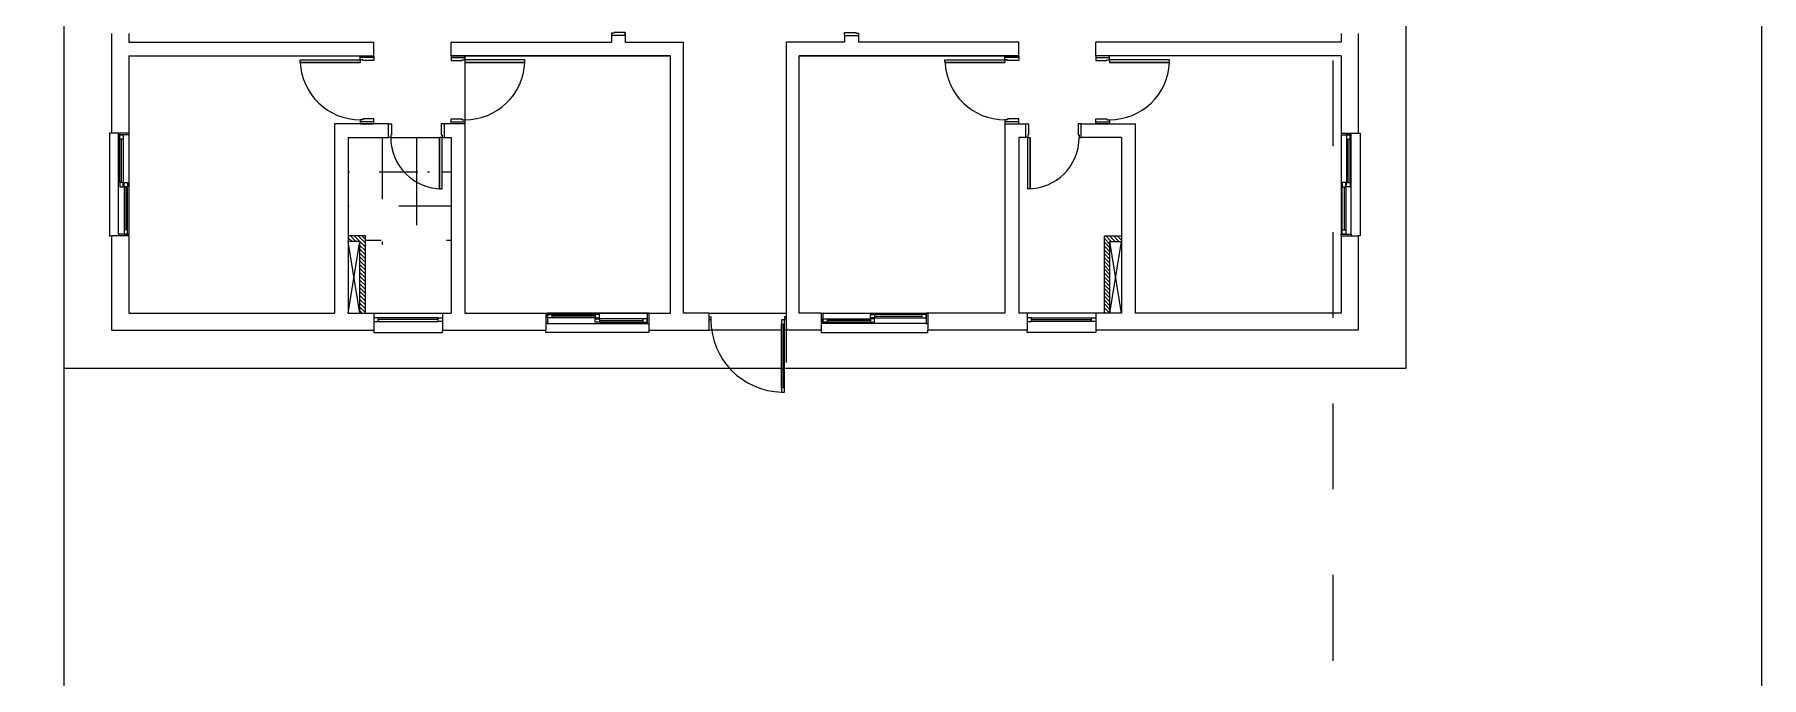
# Model space of a CAD drawing. Header units: millimetres. Extents: x 409504 to 410674, y 7402686 to 14806894.
# Drawn here: x 409858.86 to 409879.01, y 7402860.87 to 7402868.37 of the extents above; entities that cross this region are included whole.
import ezdxf

# ---------------------------------------------------------------- set-up
doc = ezdxf.new("R2010")
doc.units = ezdxf.units.MM
doc.set_wipeout_variables(frame=1)
doc.linetypes.add('JIS_02_1.0', pattern=[2, 1, -1])
for name, color, linetype in [('Edificação Habitacional', 6, 'Continuous'), ('G_meiofio', 8, 'Continuous'), ('G_quadra', 4, 'Continuous'), ('G_txareasdatas', 1, 'Continuous')]:
    doc.layers.add(name, color=color, linetype=linetype)

# ---------------------------------------------------------------- blocks, each defined once
blk = doc.blocks.new('A$C5CAC4E4C')
for p, q in [((0, 0), (0, 16.25)), ((15.65, 16.25), (15.65, 0)), ((0.555, 3.907), (0.555, 3.807)), ((0.755, 3.907), (0.755, 3.807)), ((6.385, 3.887), (6.385, 3.807)), ((6.545, 3.887), (6.385, 3.887)), ((6.545, 3.922), (6.545, 3.807)), ((9.105, 3.887), (9.105, 3.807)), ((9.105, 3.887), (9.265, 3.887)), ((9.265, 3.887), (9.265, 3.807)), ((14.895, 3.907), (14.895, 3.807)), ((15.095, 3.907), (15.095, 3.807)), ((0.555, 3.807), (0.555, 2.747)), ((0.555, 3.807), (0.555, 3.807)), ((0.755, 3.807), (3.615, 3.807)), ((0.755, 3.647), (3.615, 3.647)), ((0.755, 3.647), (0.755, 2.747)), ((3.455, 3.627), (3.455, 3.647)), ((3.455, 3.647), (3.615, 3.647)), ((3.615, 3.627), (3.455, 3.627)), ((3.615, 3.647), (3.615, 3.807)), ((3.615, 3.647), (3.615, 3.627)), ((4.515, 3.807), (6.385, 3.807)), ((4.515, 3.647), (4.515, 3.807)), ((7.075, 3.647), (4.515, 3.647)), ((4.515, 3.647), (7.075, 3.647)), ((4.675, 3.647), (4.515, 3.647)), ((4.515, 3.647), (4.515, 3.627)), ((4.515, 3.627), (4.675, 3.627)), ((7.075, 3.647), (4.675, 3.647)), ((4.675, 3.647), (4.675, 0.647)), ((4.675, 3.627), (4.675, 3.647)), ((6.545, 3.807), (7.225, 3.807)), ((7.075, 0.647), (7.075, 3.647)), ((7.075, 0.647), (7.075, 3.647)), ((7.075, 0.647), (7.075, 3.647)), ((7.225, 0.647), (7.225, 3.807)), ((8.425, 0.447), (8.425, 3.807)), ((9.105, 3.807), (8.425, 3.807)), ((8.575, 0.647), (8.575, 3.647)), ((8.575, 3.647), (11.135, 3.647)), ((11.135, 3.647), (8.575, 3.647)), ((11.135, 3.807), (9.265, 3.807)), ((10.975, 3.627), (10.975, 3.647)), ((10.975, 3.647), (11.135, 3.647)), ((11.135, 3.627), (10.975, 3.627)), ((11.135, 3.647), (11.135, 3.807)), ((11.135, 3.647), (11.135, 3.627)), ((14.895, 3.807), (12.035, 3.807)), ((12.035, 3.647), (12.035, 3.807)), ((14.895, 3.647), (12.035, 3.647)), ((12.195, 3.647), (12.035, 3.647)), ((12.035, 3.647), (12.035, 3.627)), ((12.035, 3.627), (12.195, 3.627)), ((12.195, 3.627), (12.195, 3.647)), ((14.895, 3.647), (14.895, 2.747)), ((15.095, 3.807), (15.095, 2.747)), ((15.095, 3.807), (15.095, 3.807)), ((3.155, 2.857), (3.155, 0.647)), ((3.785, 2.857), (3.155, 2.857)), ((3.615, 2.877), (3.455, 2.877)), ((3.455, 2.877), (3.455, 2.857)), ((3.455, 2.857), (3.615, 2.857)), ((3.615, 2.857), (3.615, 2.877)), ((3.785, 2.697), (3.785, 2.857)), ((4.675, 2.857), (4.435, 2.857)), ((4.435, 2.857), (4.435, 2.697)), ((4.515, 2.877), (4.675, 2.877)), ((4.515, 2.857), (4.515, 2.877)), ((4.675, 2.857), (4.515, 2.857)), ((4.675, 2.877), (4.675, 2.857)), ((4.675, 2.857), (4.675, 0.647)), ((11.135, 2.877), (10.975, 2.877)), ((10.975, 2.877), (10.975, 2.857)), ((10.975, 2.857), (10.975, 0.647)), ((10.975, 2.857), (11.135, 2.857)), ((10.975, 2.857), (11.215, 2.857)), ((11.135, 2.857), (11.135, 2.877)), ((11.215, 2.857), (11.215, 2.697)), ((11.865, 2.697), (11.865, 2.857)), ((11.865, 2.857), (12.495, 2.857)), ((12.035, 2.877), (12.195, 2.877)), ((12.035, 2.857), (12.035, 2.877)), ((12.195, 2.857), (12.035, 2.857)), ((12.195, 2.877), (12.195, 2.857)), ((12.495, 2.857), (12.495, 0.647)), ((0.555, 2.747), (0.53, 2.747)), ((0.53, 2.747), (0.53, 1.547)), ((0.755, 2.747), (0.555, 2.747)), ((0.635, 2.727), (0.635, 2.747)), ((0.635, 1.567), (0.635, 2.727)), ((0.755, 2.727), (0.635, 2.727)), ((0.65, 2.677), (0.65, 2.727)), ((0.65, 2.727), (0.69, 2.727)), ((0.65, 2.172), (0.65, 2.677)), ((0.69, 2.677), (0.65, 2.677)), ((0.67, 2.172), (0.67, 2.677)), ((0.69, 2.727), (0.69, 2.677)), ((0.69, 2.677), (0.69, 2.172)), ((0.755, 2.747), (0.755, 2.727)), ((0.755, 2.727), (0.755, 1.567)), ((3.315, 2.697), (3.315, 0.647)), ((3.315, 2.697), (3.785, 2.697)), ((3.81, 2.697), (4.38, 2.697)), ((4.435, 2.697), (4.515, 2.697)), ((4.515, 2.697), (4.515, 0.647)), ((11.135, 2.697), (11.135, 0.647)), ((11.215, 2.697), (11.135, 2.697)), ((12.335, 2.697), (11.865, 2.697)), ((12.335, 2.697), (12.335, 0.647)), ((14.895, 2.747), (15.095, 2.747)), ((14.895, 2.747), (14.895, 2.727)), ((14.895, 2.727), (14.895, 1.567)), ((14.895, 2.727), (15.015, 2.727)), ((14.96, 2.727), (14.96, 2.677)), ((15, 2.727), (14.96, 2.727)), ((14.96, 2.677), (14.96, 2.172)), ((14.96, 2.677), (15, 2.677)), ((14.98, 2.172), (14.98, 2.677)), ((15, 2.677), (15, 2.727)), ((15, 2.172), (15, 2.677)), ((15.015, 2.727), (15.015, 2.747)), ((15.015, 1.567), (15.015, 2.727)), ((15.095, 2.747), (15.12, 2.747)), ((15.12, 2.747), (15.12, 1.547)), ((0.69, 2.172), (0.65, 2.172)), ((0.65, 2.172), (0.65, 2.122)), ((0.65, 2.122), (0.69, 2.122)), ((0.69, 2.122), (0.69, 2.172)), ((0.7, 2.122), (0.7, 2.172)), ((0.7, 2.172), (0.74, 2.172)), ((0.7, 2.122), (0.7, 1.617)), ((0.74, 2.122), (0.7, 2.122)), ((0.72, 2.122), (0.72, 1.617)), ((0.74, 2.172), (0.74, 2.122)), ((0.74, 1.617), (0.74, 2.122)), ((14.91, 2.172), (14.91, 2.122)), ((14.95, 2.172), (14.91, 2.172)), ((14.91, 1.617), (14.91, 2.122)), ((14.91, 2.122), (14.95, 2.122)), ((14.93, 2.122), (14.93, 1.617)), ((14.95, 2.122), (14.95, 2.172)), ((14.95, 2.122), (14.95, 1.617)), ((14.96, 2.122), (14.96, 2.172)), ((14.96, 2.172), (15, 2.172)), ((15, 2.122), (14.96, 2.122)), ((15, 2.172), (15, 2.122)), ((0.74, 1.617), (0.7, 1.617)), ((0.7, 1.617), (0.7, 1.567)), ((0.74, 1.567), (0.74, 1.617)), ((14.91, 1.567), (14.91, 1.617)), ((14.91, 1.617), (14.95, 1.617)), ((14.95, 1.617), (14.95, 1.567)), ((0.53, 1.547), (0.555, 1.547)), ((0.555, 1.547), (0.555, 0.447)), ((0.755, 1.547), (0.555, 1.547)), ((0.755, 1.567), (0.635, 1.567)), ((0.635, 1.567), (0.635, 1.547)), ((0.7, 1.567), (0.74, 1.567)), ((0.755, 1.547), (0.755, 1.567)), ((0.755, 1.547), (0.755, 0.647)), ((3.515, 1.547), (3.315, 1.547)), ((3.315, 0.647), (3.45, 1.482)), ((3.45, 0.647), (3.315, 1.482)), ((3.45, 1.482), (3.315, 1.482)), ((3.45, 0.647), (3.45, 1.482)), ((3.515, 0.647), (3.515, 1.547)), ((12.135, 0.647), (12.135, 1.547)), ((12.135, 1.547), (12.335, 1.547)), ((12.335, 0.647), (12.2, 1.482)), ((12.2, 0.647), (12.335, 1.482)), ((12.2, 0.647), (12.2, 1.482)), ((12.2, 1.482), (12.335, 1.482)), ((14.895, 1.547), (14.895, 1.567)), ((14.895, 1.567), (15.015, 1.567)), ((14.895, 1.547), (15.095, 1.547)), ((14.895, 1.547), (14.895, 0.647)), ((14.95, 1.567), (14.91, 1.567)), ((15.015, 1.567), (15.015, 1.547)), ((15.095, 1.547), (15.095, 0.447)), ((15.12, 1.547), (15.095, 1.547)), ((0.755, 0.647), (3.155, 0.647)), ((3.315, 0.647), (3.615, 0.647)), ((3.615, 0.647), (3.615, 0.447)), ((3.615, 0.647), (3.615, 0.447)), ((3.615, 0.647), (4.415, 0.647)), ((4.415, 0.647), (4.415, 0.447)), ((4.415, 0.647), (4.415, 0.447)), ((4.415, 0.647), (4.515, 0.647)), ((4.675, 0.647), (7.075, 0.647)), ((4.675, 0.647), (5.62, 0.647)), ((5.62, 0.647), (5.62, 0.447)), ((5.62, 0.647), (5.64, 0.647)), ((6.8, 0.647), (5.64, 0.647)), ((5.64, 0.647), (5.64, 0.527)), ((5.64, 0.632), (5.69, 0.632)), ((5.64, 0.592), (5.64, 0.632)), ((5.69, 0.632), (6.195, 0.632)), ((5.69, 0.632), (5.69, 0.592)), ((6.195, 0.612), (5.69, 0.612)), ((6.245, 0.632), (6.195, 0.632)), ((6.195, 0.632), (6.195, 0.592)), ((6.245, 0.592), (6.245, 0.632)), ((6.82, 0.647), (6.8, 0.647)), ((6.8, 0.647), (6.8, 0.527)), ((6.82, 0.647), (6.82, 0.447)), ((6.82, 0.647), (7.075, 0.647)), ((7.525, 0.647), (7.225, 0.647)), ((7.525, 0.647), (8.425, 0.647)), ((7.525, 0.447), (7.525, 0.647)), ((8.83, 0.647), (8.575, 0.647)), ((8.83, 0.647), (8.83, 0.447)), ((8.83, 0.647), (8.85, 0.647)), ((8.85, 0.647), (10.055, 0.647)), ((8.85, 0.647), (8.85, 0.527)), ((9.405, 0.632), (9.455, 0.632)), ((9.405, 0.592), (9.405, 0.632)), ((10.005, 0.632), (9.455, 0.632)), ((9.455, 0.632), (9.455, 0.592)), ((9.455, 0.612), (10.005, 0.612)), ((10.055, 0.632), (10.005, 0.632)), ((10.005, 0.632), (10.005, 0.592)), ((10.075, 0.647), (10.055, 0.647)), ((10.055, 0.647), (10.055, 0.527)), ((10.055, 0.592), (10.055, 0.632)), ((10.075, 0.647), (10.075, 0.447)), ((10.975, 0.647), (10.075, 0.647)), ((11.235, 0.647), (11.135, 0.647)), ((11.235, 0.647), (11.235, 0.447)), ((11.235, 0.647), (11.235, 0.447)), ((12.035, 0.647), (11.235, 0.647)), ((12.035, 0.647), (12.035, 0.447)), ((12.035, 0.647), (12.035, 0.447)), ((12.335, 0.647), (12.035, 0.647)), ((14.895, 0.647), (12.495, 0.647)), ((0.555, 0.447), (3.615, 0.447)), ((3.665, 0.591), (3.615, 0.591)), ((3.615, 0.591), (3.615, 0.551)), ((3.615, 0.551), (3.665, 0.551)), ((3.615, 0.447), (3.615, 0.422)), ((3.615, 0.422), (4.415, 0.422)), ((4.365, 0.591), (3.665, 0.591)), ((3.665, 0.551), (3.665, 0.591)), ((4.365, 0.571), (3.665, 0.571)), ((3.665, 0.551), (4.365, 0.551)), ((4.365, 0.551), (4.365, 0.591)), ((4.365, 0.591), (4.415, 0.591)), ((4.415, 0.551), (4.365, 0.551)), ((4.415, 0.591), (4.415, 0.551)), ((4.415, 0.447), (5.62, 0.447)), ((4.415, 0.422), (4.415, 0.447)), ((5.64, 0.527), (5.62, 0.527)), ((5.62, 0.422), (5.62, 0.447)), ((6.82, 0.422), (5.62, 0.422)), ((5.69, 0.592), (5.64, 0.592)), ((5.64, 0.527), (6.8, 0.527)), ((6.195, 0.592), (5.69, 0.592)), ((6.195, 0.592), (6.245, 0.592)), ((6.195, 0.582), (6.245, 0.582)), ((6.195, 0.542), (6.195, 0.582)), ((6.245, 0.542), (6.195, 0.542)), ((6.75, 0.582), (6.245, 0.582)), ((6.245, 0.582), (6.245, 0.542)), ((6.245, 0.562), (6.75, 0.562)), ((6.245, 0.542), (6.75, 0.542)), ((6.8, 0.582), (6.75, 0.582)), ((6.75, 0.582), (6.75, 0.542)), ((6.75, 0.542), (6.8, 0.542)), ((6.8, 0.542), (6.8, 0.582)), ((6.8, 0.527), (6.82, 0.527)), ((6.82, 0.447), (7.225, 0.447)), ((6.82, 0.447), (7.525, 0.447)), ((6.82, 0.447), (6.82, 0.422)), ((7.525, 0.447), (7.525, 0.467)), ((8.425, 0.447), (7.525, 0.447)), ((8.425, 0.467), (8.425, 0.447)), ((8.83, 0.447), (8.425, 0.447)), ((8.425, 0.072), (8.425, 0.447)), ((8.85, 0.527), (8.83, 0.527)), ((8.83, 0.447), (8.83, 0.422)), ((8.83, 0.422), (10.075, 0.422)), ((8.85, 0.582), (8.9, 0.582)), ((8.85, 0.542), (8.85, 0.582)), ((8.9, 0.542), (8.85, 0.542)), ((10.055, 0.527), (8.85, 0.527)), ((8.9, 0.582), (9.405, 0.582)), ((8.9, 0.582), (8.9, 0.542)), ((9.405, 0.562), (8.9, 0.562)), ((9.405, 0.542), (8.9, 0.542)), ((9.455, 0.592), (9.405, 0.592)), ((9.455, 0.582), (9.405, 0.582)), ((9.405, 0.582), (9.405, 0.542)), ((9.405, 0.542), (9.455, 0.542)), ((9.455, 0.592), (10.005, 0.592)), ((9.455, 0.542), (9.455, 0.582)), ((10.005, 0.592), (10.055, 0.592)), ((10.055, 0.527), (10.075, 0.527)), ((11.235, 0.447), (10.075, 0.447)), ((10.075, 0.422), (10.075, 0.447)), ((11.285, 0.591), (11.235, 0.591)), ((11.235, 0.591), (11.235, 0.551)), ((11.235, 0.551), (11.285, 0.551)), ((11.235, 0.422), (11.235, 0.447)), ((12.035, 0.422), (11.235, 0.422)), ((11.285, 0.591), (11.985, 0.591)), ((11.285, 0.551), (11.285, 0.591)), ((11.285, 0.571), (11.985, 0.571)), ((11.985, 0.551), (11.285, 0.551)), ((11.985, 0.551), (11.985, 0.591)), ((11.985, 0.591), (12.035, 0.591)), ((12.035, 0.551), (11.985, 0.551)), ((12.035, 0.591), (12.035, 0.551)), ((15.095, 0.447), (12.035, 0.447)), ((12.035, 0.447), (12.035, 0.422))]:
    blk.add_line(p, q)
at = {"linetype": 'Continuous'}
for p, q in [((3.715, 1.977), (3.715, 2.697)), ((4.115, 2.174), (4.115, 2.697)), ((3.315, 2.297), (3.33, 2.297)), ((3.676, 2.297), (3.963, 2.297)), ((3.963, 2.297), (4.126, 2.297)), ((4.239, 2.297), (4.261, 2.297)), ((4.375, 2.297), (4.38, 2.297)), ((4.41, 2.297), (4.515, 2.297)), ((4.115, 1.672), (4.115, 2.174)), ((3.315, 1.897), (3.325, 1.897)), ((3.905, 1.897), (4.515, 1.897)), ((3.315, 1.527), (3.36, 1.482)), ((3.315, 1.482), (3.315, 1.482)), ((3.34, 1.547), (3.405, 1.482)), ((3.385, 1.547), (3.45, 1.482)), ((3.43, 1.547), (3.515, 1.462)), ((3.45, 1.482), (3.515, 1.417)), ((3.45, 1.437), (3.515, 1.372)), ((3.475, 1.547), (3.515, 1.506)), ((3.515, 1.497), (3.7, 1.497)), ((3.715, 1.447), (3.715, 1.482)), ((4.462, 1.497), (4.515, 1.497)), ((12.135, 1.517), (12.2, 1.452)), ((12.135, 1.473), (12.2, 1.408)), ((12.135, 1.428), (12.2, 1.363)), ((12.15, 1.547), (12.215, 1.482)), ((12.195, 1.547), (12.26, 1.482)), ((12.24, 1.547), (12.305, 1.482)), ((12.285, 1.547), (12.335, 1.497)), ((12.33, 1.547), (12.335, 1.542)), ((3.45, 1.392), (3.515, 1.327)), ((3.45, 1.347), (3.515, 1.282)), ((3.45, 1.302), (3.515, 1.237)), ((3.45, 1.257), (3.515, 1.192)), ((3.45, 1.212), (3.515, 1.147)), ((12.135, 1.383), (12.2, 1.318)), ((12.135, 1.338), (12.2, 1.273)), ((12.135, 1.293), (12.2, 1.228)), ((12.135, 1.248), (12.2, 1.183)), ((3.45, 1.167), (3.515, 1.102)), ((3.45, 1.122), (3.515, 1.057)), ((3.45, 1.078), (3.515, 1.013)), ((3.45, 1.033), (3.515, 0.968)), ((12.135, 1.203), (12.2, 1.138)), ((12.135, 1.158), (12.2, 1.093)), ((12.135, 1.113), (12.2, 1.048)), ((12.135, 1.068), (12.2, 1.003)), ((12.135, 1.024), (12.2, 0.959)), ((3.45, 0.988), (3.515, 0.923)), ((3.45, 0.943), (3.515, 0.878)), ((3.45, 0.898), (3.515, 0.833)), ((3.45, 0.853), (3.515, 0.788)), ((3.45, 0.808), (3.515, 0.743)), ((12.135, 0.979), (12.2, 0.914)), ((12.135, 0.934), (12.2, 0.869)), ((12.135, 0.889), (12.2, 0.824)), ((12.135, 0.844), (12.2, 0.779)), ((3.45, 0.763), (3.515, 0.698)), ((3.45, 0.718), (3.515, 0.653)), ((3.45, 0.673), (3.477, 0.647)), ((12.135, 0.799), (12.2, 0.734)), ((12.135, 0.754), (12.2, 0.689)), ((12.135, 0.709), (12.197, 0.647)), ((12.135, 0.664), (12.152, 0.647))]:
    blk.add_line(p, q, dxfattribs=at)
for points in [[(6.545, 3.887), (6.545, 3.922), (6.415, 3.922), (6.415, 3.912), (6.385, 3.912), (6.385, 3.887)], [(9.105, 3.887), (9.105, 3.922), (9.235, 3.922), (9.235, 3.912), (9.265, 3.912), (9.265, 3.887)], [(3.615, 3.627), (3.615, 3.592), (3.485, 3.592), (3.485, 3.602), (3.455, 3.602), (3.455, 3.627)], [(4.515, 3.627), (4.515, 3.592), (4.645, 3.592), (4.645, 3.602), (4.675, 3.602), (4.675, 3.627)], [(11.135, 3.627), (11.135, 3.592), (11.005, 3.592), (11.005, 3.602), (10.975, 3.602), (10.975, 3.627)], [(12.035, 3.627), (12.035, 3.592), (12.165, 3.592), (12.165, 3.602), (12.195, 3.602), (12.195, 3.627)], [(2.755, 3.572), (2.755, 3.602), (3.455, 3.602), (3.455, 3.572), (2.755, 3.572), (3.455, 3.572)], [(5.375, 3.572), (5.375, 3.602), (4.675, 3.602), (4.675, 3.572), (5.375, 3.572), (4.675, 3.572)], [(10.275, 3.572), (10.275, 3.602), (10.975, 3.602), (10.975, 3.572), (10.275, 3.572), (10.975, 3.572)], [(12.895, 3.572), (12.895, 3.602), (12.195, 3.602), (12.195, 3.572), (12.895, 3.572), (12.195, 3.572)], [(3.615, 2.877), (3.615, 2.912), (3.485, 2.912), (3.485, 2.902), (3.455, 2.902), (3.455, 2.877)], [(3.785, 2.857), (3.82, 2.857), (3.82, 2.727), (3.81, 2.727), (3.81, 2.697), (3.785, 2.697)], [(4.435, 2.857), (4.4, 2.857), (4.4, 2.727), (4.41, 2.727), (4.41, 2.697), (4.435, 2.697)], [(4.515, 2.877), (4.515, 2.912), (4.645, 2.912), (4.645, 2.902), (4.675, 2.902), (4.675, 2.877)], [(11.135, 2.877), (11.135, 2.912), (11.005, 2.912), (11.005, 2.902), (10.975, 2.902), (10.975, 2.877)], [(11.215, 2.857), (11.25, 2.857), (11.25, 2.727), (11.24, 2.727), (11.24, 2.697), (11.215, 2.697)], [(11.865, 2.857), (11.83, 2.857), (11.83, 2.727), (11.84, 2.727), (11.84, 2.697), (11.865, 2.697)], [(12.035, 2.877), (12.035, 2.912), (12.165, 2.912), (12.165, 2.902), (12.195, 2.902), (12.195, 2.877)], [(4.38, 2.097), (4.41, 2.097), (4.41, 2.697), (4.38, 2.697), (4.38, 2.097), (4.38, 2.697)], [(11.27, 2.097), (11.24, 2.097), (11.24, 2.697), (11.27, 2.697), (11.27, 2.097), (11.27, 2.697)]]:
    blk.add_lwpolyline(points)
blk.add_lwpolyline([(7.525, 0.567), (7.525, 0.602), (7.545, 0.602), (7.545, 0.567)], close=True)
for centre, radius, start, end in [((3.456, 3.603), 0.701, 182.5619, 269.947), ((4.674, 3.603), 0.701, 270.053, 357.4381), ((10.976, 3.603), 0.701, 182.5619, 269.947), ((12.194, 3.603), 0.701, 270.053, 357.4381), ((4.41, 2.697), 0.6, 180, 270), ((11.24, 2.697), 0.6, 270, 360)]:
    blk.add_arc(centre, radius, start, end)
blk.add_wipeout([(8.37, -0.273), (8.405, -0.273), (8.405, 0.567), (8.37, 0.567)])
for p, q in [((8.37, -0.223), (8.37, 0.517)), ((8.388, -0.223), (8.388, 0.517)), ((8.405, -0.223), (8.405, 0.517)), ((15.65, 0), (0, 0))]:
    blk.add_line(p, q)
for points in [[(8.405, 0.567), (8.37, 0.567), (8.37, 0.517), (8.405, 0.517)], [(8.425, 0.567), (8.425, 0.602), (8.405, 0.602), (8.405, 0.567)], [(8.405, -0.223), (8.37, -0.223), (8.37, -0.273), (8.405, -0.273)]]:
    blk.add_lwpolyline(points, close=True)
blk.add_arc((8.388, 0.569), 0.843, 180.152, 268.8098)

msp = doc.modelspace()

# ---------------------------------------------------------------- linework, layer by layer
at = {"layer": 'G_meiofio', "linetype": 'JIS_02_1.0'}
msp.add_lwpolyline([(409804.007, 7402922.065), (409874.007, 7402922.065), (409874.007, 7402806.096), (409804.007, 7402828.48)], close=True, dxfattribs=at)
at = {"layer": 'G_quadra'}
msp.add_lwpolyline([(409711.959, 7402905.901), (409711.959, 7402927.065), (409879.007, 7402927.065), (409879.007, 7402799.247), (409714.331, 7402851.908)], dxfattribs=at)
at = {"layer": 'G_txareasdatas'}
msp.add_lwpolyline([(409801.007, 7402927.065), (409879.007, 7402927.065), (409879.007, 7402799.247), (409801.007, 7402824.19), (409801.007, 7402927.065)], dxfattribs=at)

# ---------------------------------------------------------------- next in the draw order: block references
at = {"layer": 'Edificação Habitacional'}
msp.add_blockref('A$C5CAC4E4C', (409859.208, 7402864.472), dxfattribs=at)

# ---------------------------------------------------------------- next in the draw order: linework, layer by layer
at = {"layer": 'G_txareasdatas'}
msp.add_lwpolyline([(409859.208, 7402810.828), (409874.007, 7402806.096), (409874.007, 7402822.376), (409859.208, 7402822.376), (409859.208, 7402922.065), (409850.547, 7402922.065), (409850.547, 7402827.065), (409845.547, 7402827.065), (409845.547, 7402815.197), (409859.208, 7402810.828)], dxfattribs=at)

doc.saveas('drawing.dxf')
